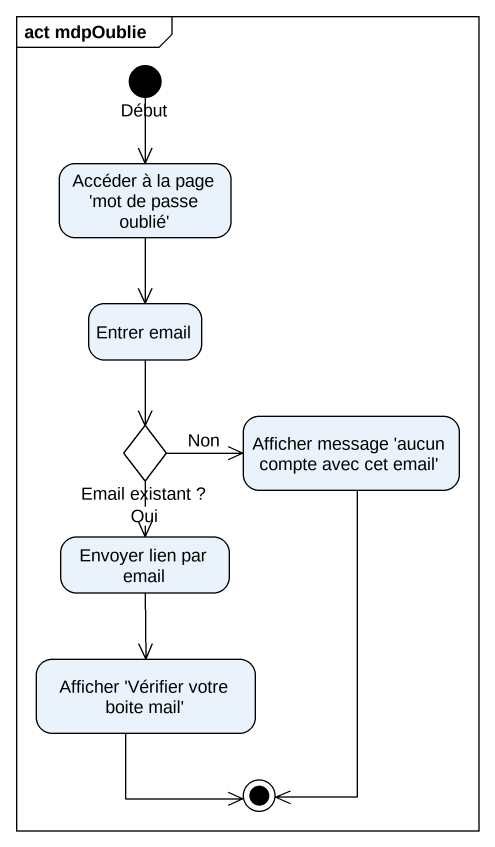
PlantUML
@startuml
mainframe act mdpOublie
hide empty description
state Début <<start>>
state "Accéder à la page 'mot de passe oublié'" as Accéder_à_la_page_mot_de
state "Entrer email" as Entrer_email
state "Afficher message 'aucun compte avec cet email'" as Afficher_message_aucun
state "Email existant ?" as Email_existant <<choice>>
state "Envoyer lien par email" as Envoyer_lien_par_email
state "Afficher 'Vérifier votre boite mail'" as Afficher_Vérifier_votre
Début --> Accéder_à_la_page_mot_de
Accéder_à_la_page_mot_de --> Entrer_email
Entrer_email --> Email_existant
Email_existant -right-> Afficher_message_aucun : Non
Email_existant --> Envoyer_lien_par_email : Oui
Envoyer_lien_par_email --> Afficher_Vérifier_votre
Afficher_message_aucun --> [*]
Afficher_Vérifier_votre --> [*]
@enduml
